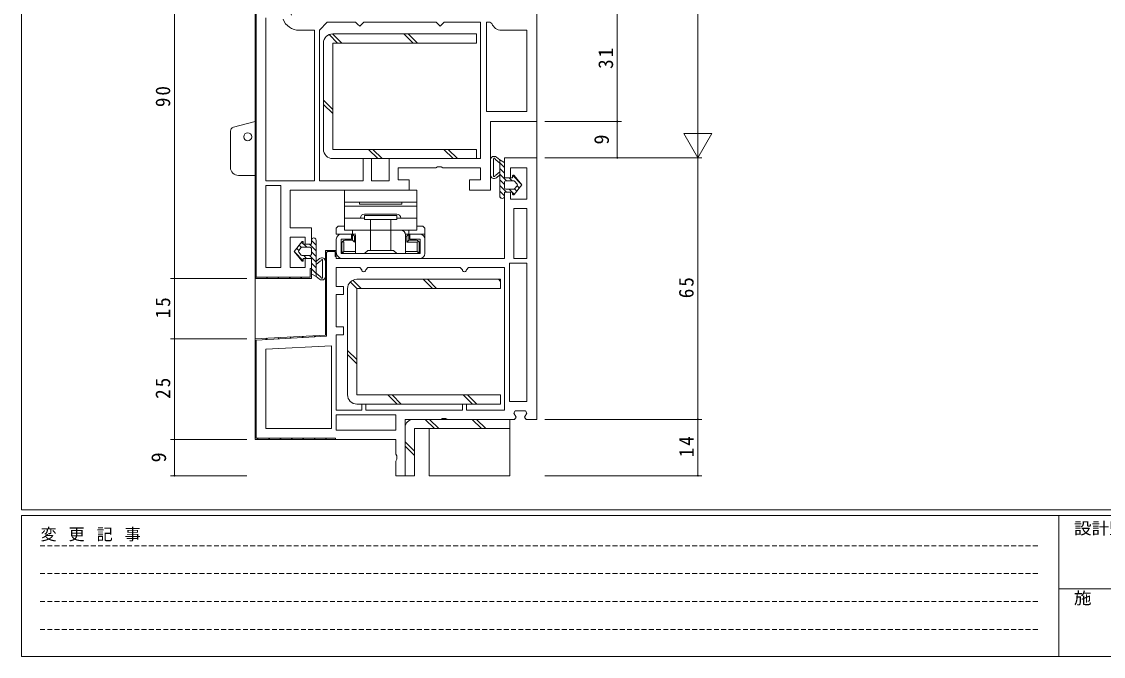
# Model space of a CAD drawing. Units: millimetres on the paper. Extents: x -420 to 373, y -297 to 267.
# Drawn here: x -417.7 to -149, y -297 to -139.2 of the extents above; entities that cross this region are included whole.
import ezdxf
from ezdxf.enums import TextEntityAlignment as Align

# ---------------------------------------------------------------- set-up
doc = ezdxf.new("R2010")
doc.units = ezdxf.units.MM
doc.linetypes.add('DASHED1', pattern=[1.8, 1.2, -0.6])
for name, color, linetype, lineweight in [('0-1_YKK_ZWAK', 7, 'Continuous', 9), ('0-3_YKK_12', 2, 'Continuous', 9), ('0-4_YKK_D', 6, 'Continuous', 9), ('0-6_YKK_13', 4, 'Continuous', 9), ('0-7_YKK_11', 7, 'Continuous', 9)]:
    doc.layers.add(name, color=color, linetype=linetype, lineweight=lineweight)
doc.styles.add('ＭＳ ゴシック', font='')
doc.styles.get('ＭＳ ゴシック').set_extended_font_data('MS Gothic')

msp = doc.modelspace()

# ---------------------------------------------------------------- linework, layer by layer
at = {"layer": '0-1_YKK_ZWAK'}
for p, q in [((-417.7, -260.6), (-417.7, 264.4)), ((352.3, -260.6), (-417.7, -260.6)), ((-417.7, -297), (-417.7, -262)), ((314.5, -262), (-417.7, -262)), ((-160.1, -262), (-160.1, -297)), ((-160.1, -280.199), (-31.3, -280.199)), ((-417.7, -297), (314.5, -297))]:
    msp.add_line(p, q, dxfattribs=at)
at = {"layer": '0-1_YKK_ZWAK', "linetype": 'DASHED1'}
for p, q in [((-413.101, -269.512), (-164.909, -269.512)), ((-413.101, -276.441), (-164.909, -276.441)), ((-413.101, -283.37), (-164.909, -283.37)), ((-413.101, -290.298), (-164.909, -290.298))]:
    msp.add_line(p, q, dxfattribs=at)
at = {"layer": '0-3_YKK_12'}
for p, q in [((-359.731, 0.789), (-359.731, -218.561)), ((-289.731, 0.789), (-289.731, -173.586))]:
    msp.add_line(p, q, dxfattribs=at)
at = {"layer": '0-4_YKK_D'}
for p, q in [((-249.731, 170.914), (-249.731, -166.086)), ((-379.731, -203.086), (-379.731, -113.086)), ((-269.731, -164.086), (-269.731, -133.086)), ((-249.731, -173.086), (-249.731, -160.962)), ((-287.731, -164.086), (-268.731, -164.086)), ((-287.731, -164.086), (-268.731, -164.086)), ((-269.731, -173.086), (-269.731, -164.086)), ((-249.731, -173.086), (-253.231, -167.024)), ((-246.231, -167.024), (-253.231, -167.024)), ((-249.731, -173.086), (-246.231, -167.024)), ((-287.731, -173.086), (-248.731, -173.086)), ((-287.731, -173.086), (-268.731, -173.086)), ((-287.731, -173.086), (-248.731, -173.086)), ((-249.731, -173.086), (-249.731, -238.086)), ((-361.73, -203.086), (-380.731, -203.086)), ((-361.73, -203.086), (-380.731, -203.086)), ((-379.731, -218.086), (-379.731, -203.086)), ((-361.73, -218.086), (-380.731, -218.086)), ((-361.73, -218.086), (-380.731, -218.086)), ((-379.731, -243.086), (-379.731, -218.086)), ((-287.731, -238.086), (-248.731, -238.086)), ((-287.731, -238.086), (-248.731, -238.086)), ((-249.731, -238.086), (-249.731, -252.086)), ((-361.73, -243.086), (-380.731, -243.086)), ((-361.73, -243.086), (-380.731, -243.086)), ((-379.731, -252.086), (-379.731, -243.086)), ((-361.73, -252.086), (-380.731, -252.086)), ((-287.731, -252.086), (-248.731, -252.086))]:
    msp.add_line(p, q, dxfattribs=at)
for centre, start, end in [((-269.731, -164.086), 90, 270), ((-269.731, -164.086), 90, 270), ((-269.731, -164.086), 270, 90), ((-269.731, -164.086), 270, 90), ((-269.731, -173.086), 90, 270), ((-269.731, -173.086), 270, 90), ((-379.731, -203.086), 90, 270), ((-379.731, -203.086), 90, 270), ((-379.731, -203.086), 270, 90), ((-379.731, -203.086), 270, 90), ((-379.731, -218.086), 90, 270), ((-379.731, -218.086), 90, 270), ((-379.731, -218.086), 270, 90), ((-379.731, -218.086), 270, 90), ((-249.731, -238.086), 90, 270), ((-249.731, -238.086), 90, 270), ((-249.731, -238.086), 270, 90), ((-249.731, -238.086), 270, 90), ((-379.731, -243.086), 90, 270), ((-379.731, -243.086), 90, 270), ((-379.731, -243.086), 270, 90), ((-379.731, -243.086), 270, 90), ((-379.731, -252.086), 90, 270), ((-379.731, -252.086), 270, 90), ((-249.731, -252.086), 90, 270), ((-249.731, -252.086), 270, 90)]:
    msp.add_arc(centre, 0.106, start, end, dxfattribs=at)
at = {"layer": '0-6_YKK_13'}
for p, q in [((-338.143, -144.586), (-340.443, -142.286)), ((-304.731, -142.286), (-340.431, -142.286)), ((-320.466, -144.586), (-322.766, -142.286)), ((-319.404, -144.586), (-321.704, -142.286)), ((-304.731, -144.586), (-304.731, -142.286)), ((-342.731, -144.586), (-342.731, -170.986)), ((-339.204, -144.586), (-341.324, -142.467)), ((-340.431, -144.586), (-304.731, -144.586)), ((-340.431, -170.986), (-340.431, -144.586)), ((-340.431, -161.037), (-342.731, -158.737)), ((-340.431, -162.098), (-342.731, -159.798)), ((-365.83, -175.464), (-365.83, -166.461)), ((-365.088, -165.495), (-359.73, -164.059)), ((-359.73, -177.464), (-359.73, -164.059)), ((-304.731, -170.986), (-340.431, -170.986)), ((-329.243, -173.286), (-331.543, -170.986)), ((-328.181, -173.286), (-330.481, -170.986)), ((-310.504, -173.286), (-312.804, -170.986)), ((-309.443, -173.286), (-311.743, -170.986)), ((-304.731, -173.286), (-304.731, -170.986)), ((-340.431, -173.286), (-304.731, -173.286)), ((-301.231, -177.348), (-301.231, -173.614)), ((-300.53, -177.581), (-300.53, -173.375)), ((-298.931, -174.419), (-299.91, -173.592)), ((-298.931, -182.586), (-298.931, -173.619)), ((-297.731, -175.499), (-298.931, -174.299)), ((-297.731, -174.458), (-297.731, -178.086)), ((-298.931, -176.544), (-299.91, -177.371)), ((-297.731, -176.914), (-298.931, -175.714)), ((-297.273, -178.786), (-298.931, -177.128)), ((-359.73, -177.464), (-363.83, -177.464)), ((-298.931, -177.343), (-299.752, -178.037)), ((-297.731, -179.742), (-298.931, -178.542)), ((-297.301, -181.586), (-298.931, -179.956)), ((-295.731, -178.086), (-297.731, -178.086)), ((-297.731, -179.086), (-297.731, -180.586)), ((-295.464, -178.786), (-297.431, -178.786)), ((-295.858, -178.786), (-296.558, -178.086)), ((-295.731, -177.588), (-295.731, -178.086)), ((-293.595, -179.635), (-295.717, -177.514)), ((-293.431, -179.836), (-295.372, -177.46)), ((-293.431, -179.836), (-295.372, -182.212)), ((-295.232, -178.896), (-294.619, -179.646)), ((-294.619, -180.026), (-295.232, -180.776)), ((-294.05, -180.594), (-294.619, -180.026)), ((-319.533, -181.114), (-337.533, -181.114)), ((-337.533, -181.114), (-337.533, -185.09)), ((-319.533, -185.09), (-319.533, -181.114)), ((-297.732, -182.569), (-298.931, -181.37)), ((-297.731, -181.586), (-297.731, -182.586)), ((-295.731, -181.586), (-297.731, -181.586)), ((-297.431, -180.886), (-295.464, -180.886)), ((-295.887, -181.586), (-296.587, -180.886)), ((-295.731, -181.586), (-295.731, -182.084)), ((-295.322, -182.151), (-295.731, -181.742)), ((-294.686, -181.372), (-295.256, -180.802)), ((-337.533, -184.09), (-319.533, -184.09)), ((-337.533, -185.09), (-319.533, -185.09)), ((-337.533, -191.086), (-337.533, -185.09)), ((-337.533, -185.09), (-319.533, -185.09)), ((-323.283, -184.09), (-323.283, -184.59)), ((-319.533, -185.09), (-319.533, -191.086)), ((-298.587, -183.129), (-298.874, -182.842)), ((-337.533, -188.086), (-332.533, -188.086)), ((-324.533, -187.086), (-332.533, -187.086)), ((-324.533, -188.386), (-324.533, -187.386)), ((-324.533, -188.086), (-319.533, -188.086)), ((-339.533, -190.586), (-339.033, -190.086)), ((-339.533, -192.086), (-339.533, -190.586)), ((-339.033, -190.086), (-337.533, -190.086)), ((-332.533, -188.386), (-324.533, -188.386)), ((-331.033, -188.386), (-331.033, -196.086)), ((-326.033, -188.386), (-326.033, -196.086)), ((-344.88, -193.043), (-344.593, -193.33)), ((-339.533, -192.086), (-334.716, -192.086)), ((-339.533, -193.286), (-339.533, -196.386)), ((-338.333, -192.086), (-335.783, -192.086)), ((-335.783, -193.286), (-338.333, -193.286)), ((-338.333, -193.286), (-338.333, -196.886)), ((-319.533, -191.086), (-337.533, -191.086)), ((-335.783, -192.086), (-335.783, -193.286)), ((-335.533, -191.086), (-335.533, -193.586)), ((-335.033, -192.586), (-335.033, -194.086)), ((-334.733, -192.286), (-334.733, -196.886)), ((-322.349, -192.086), (-317.533, -192.086)), ((-322.333, -192.286), (-322.333, -196.886)), ((-322.333, -192.586), (-322.033, -192.586)), ((-321.533, -191.086), (-321.533, -193.586)), ((-321.283, -192.086), (-318.733, -192.086)), ((-321.283, -192.086), (-321.283, -193.286)), ((-318.733, -193.286), (-321.283, -193.286)), ((-318.733, -193.286), (-318.733, -196.886)), ((-317.533, -191.586), (-317.533, -194.886)), ((-317.533, -196.886), (-317.533, -193.286)), ((-350.035, -196.336), (-348.094, -193.96)), ((-349.416, -195.578), (-348.847, -196.147)), ((-348.847, -196.146), (-348.234, -195.396)), ((-348.78, -194.8), (-348.21, -195.37)), ((-348.144, -194.022), (-347.735, -194.43)), ((-346.035, -195.286), (-348.002, -195.286)), ((-347.735, -194.586), (-347.735, -194.088)), ((-347.735, -194.586), (-345.735, -194.586)), ((-347.579, -194.586), (-346.879, -195.286)), ((-346.165, -194.586), (-344.535, -196.216)), ((-345.735, -194.586), (-345.735, -193.586)), ((-345.735, -197.086), (-345.735, -195.586)), ((-345.734, -193.603), (-344.535, -194.802)), ((-344.535, -193.586), (-344.535, -202.553)), ((-338.333, -194.886), (-338.133, -194.886)), ((-338.233, -196.886), (-338.233, -194.886)), ((-338.133, -194.286), (-338.133, -196.186)), ((-337.633, -194.086), (-337.928, -193.791)), ((-337.633, -194.086), (-337.633, -196.386)), ((-335.533, -193.586), (-337.433, -193.586)), ((-335.533, -193.586), (-335.033, -194.086)), ((-331.733, -196.086), (-332.533, -196.886)), ((-331.733, -196.086), (-325.333, -196.086)), ((-331.033, -196.086), (-326.033, -196.086)), ((-325.333, -196.086), (-324.533, -196.886)), ((-321.533, -193.586), (-322.033, -194.086)), ((-319.433, -194.086), (-322.033, -194.086)), ((-319.633, -193.586), (-321.533, -193.586)), ((-319.433, -194.086), (-319.138, -193.791)), ((-319.433, -194.086), (-319.433, -196.386)), ((-318.933, -194.286), (-318.933, -196.186)), ((-318.933, -194.886), (-318.733, -194.886)), ((-318.833, -194.886), (-318.833, -196.886)), ((-350.035, -196.336), (-348.094, -198.712)), ((-349.871, -196.537), (-347.75, -198.659)), ((-348.234, -197.276), (-348.847, -196.526)), ((-348.002, -197.386), (-346.035, -197.386)), ((-347.735, -198.086), (-345.735, -198.086)), ((-347.735, -198.584), (-347.735, -198.086)), ((-347.608, -197.386), (-346.908, -198.086)), ((-346.194, -197.386), (-344.535, -199.044)), ((-345.735, -196.43), (-344.535, -197.63)), ((-345.735, -201.714), (-345.735, -198.086)), ((-344.535, -198.829), (-343.71, -198.135)), ((-344.535, -199.628), (-343.551, -198.801)), ((-342.931, -198.591), (-342.931, -202.798)), ((-342.231, -198.824), (-342.231, -202.558)), ((-338.333, -196.886), (-318.733, -196.886)), ((-338.333, -198.086), (-318.733, -198.086)), ((-338.233, -196.886), (-336.233, -196.886)), ((-337.633, -196.386), (-337.928, -196.681)), ((-337.633, -196.386), (-334.733, -196.386)), ((-319.633, -196.886), (-337.433, -196.886)), ((-332.128, -196.886), (-324.937, -196.886)), ((-320.833, -196.886), (-318.833, -196.886)), ((-345.735, -199.259), (-344.535, -200.459)), ((-345.735, -200.673), (-344.535, -201.873)), ((-344.535, -201.753), (-343.551, -202.581)), ((-334.417, -205.586), (-336.05, -203.953)), ((-333.355, -205.586), (-335.428, -203.514)), ((-298.731, -203.286), (-334.431, -203.286)), ((-315.679, -205.586), (-317.979, -203.286)), ((-314.617, -205.586), (-316.917, -203.286)), ((-298.731, -203.796), (-299.24, -203.286)), ((-298.731, -205.586), (-298.731, -203.286)), ((-336.731, -205.586), (-336.731, -231.986)), ((-334.431, -205.586), (-298.731, -205.586)), ((-334.431, -231.986), (-334.431, -205.586)), ((-334.431, -223.249), (-336.731, -220.949)), ((-334.431, -224.311), (-336.731, -222.011)), ((-298.731, -231.986), (-334.431, -231.986)), ((-324.455, -234.286), (-326.755, -231.986)), ((-323.394, -234.286), (-325.694, -231.986)), ((-305.717, -234.286), (-308.017, -231.986)), ((-304.655, -234.286), (-306.955, -231.986)), ((-298.731, -234.286), (-298.731, -231.986)), ((-334.431, -234.286), (-298.731, -234.286)), ((-296.431, -238.086), (-320.431, -238.086)), ((-317.456, -238.086), (-315.156, -240.386)), ((-316.394, -238.086), (-314.094, -240.386)), ((-305.788, -238.086), (-303.488, -240.386)), ((-304.727, -238.086), (-302.427, -240.386)), ((-296.431, -240.386), (-296.431, -238.086)), ((-322.431, -240.086), (-322.431, -252.086)), ((-320.131, -240.386), (-296.431, -240.386)), ((-320.131, -252.086), (-320.131, -240.386)), ((-316.431, -252.086), (-316.431, -240.386)), ((-322.431, -243.717), (-320.131, -246.017)), ((-322.431, -244.778), (-320.131, -247.078)), ((-322.431, -252.086), (-320.131, -252.086))]:
    msp.add_line(p, q, dxfattribs=at)
for points in [[(-297.886, -174.196), (-298.931, -173.619), (-299.752, -172.925)], [(-333.783, -184.09), (-333.783, -184.59), (-323.283, -184.59)], [(-332.533, -188.386), (-332.533, -187.386), (-324.533, -187.386)], [(-317.533, -192.086), (-317.533, -190.586), (-318.033, -190.086), (-319.533, -190.086)], [(-335.533, -192.086), (-335.033, -192.586), (-334.733, -192.586)], [(-321.533, -192.086), (-322.033, -192.586), (-322.033, -194.086)], [(-322.333, -196.386), (-319.433, -196.386), (-319.138, -196.681)], [(-345.58, -201.976), (-344.535, -202.553), (-343.71, -203.247)], [(-316.431, -252.086), (-296.431, -252.086), (-296.431, -240.386)]]:
    msp.add_lwpolyline(points, dxfattribs=at)
msp.add_circle((-361.53, -167.864), 1, dxfattribs=at)
for centre, radius, start, end in [((-340.431, -144.586), 2.3, 90, 180), ((-364.83, -166.461), 1, 105, 180), ((-340.431, -170.986), 2.3, 180, 270), ((-300.331, -173.614), 0.9, 49.95366, 180), ((-300.33, -173.381), 0.2, 27.55611, 205.27687), ((-299.266, -172.826), 1, 207.55611, 229.95366), ((-298.031, -174.458), 0.3, 0, 61.1134), ((-363.83, -175.464), 2, 180, 270), ((-300.331, -177.348), 0.9, 180, 310.04633), ((-300.33, -177.581), 0.2, 154.72311, 332.44388), ((-299.266, -178.136), 1, 130.04633, 152.44388), ((-297.431, -179.086), 0.3, 90, 180), ((-295.529, -177.588), 0.202, 39.25259, 180), ((-295.464, -179.086), 0.3, 39.25259, 90), ((-294.852, -179.836), 0.3, 320.74739, 39.25259), ((-298.331, -182.586), 0.6, 180, 0), ((-297.431, -180.586), 0.3, 180, 270), ((-295.529, -182.084), 0.202, 180, 320.74739), ((-295.464, -180.586), 0.3, 270, 320.74739), ((-332.533, -188.086), 1, 89.99998, 179.99998), ((-324.533, -188.086), 1, 359.99998, 89.99998), ((-345.135, -193.586), 0.6, 0, 180), ((-338.333, -193.286), 1.2, 89.99998, 179.99998), ((-323.533, -192.286), 1.2, 359.99998, 89.99998), ((-318.733, -193.286), 1.2, 359.99998, 89.99998), ((-348.615, -196.336), 0.3, 140.74739, 219.25259), ((-348.002, -195.586), 0.3, 90, 140.74739), ((-347.938, -194.088), 0.202, 0, 140.74739), ((-346.035, -195.586), 0.3, 0, 90), ((-337.433, -194.286), 0.7, 89.99998, 179.99998), ((-319.633, -194.286), 0.7, 359.99998, 89.99998), ((-348.002, -197.086), 0.3, 219.25259, 270), ((-347.938, -198.584), 0.202, 219.25259, 0), ((-346.035, -197.086), 0.3, 270, 0), ((-343.131, -198.824), 0.9, 0, 130.04633), ((-344.195, -198.036), 1, 310.04633, 332.44388), ((-343.131, -198.591), 0.2, 359.99844, 152.44388), ((-337.818, -196.449), 1.716, 177.88629, 252.54887), ((-337.433, -196.186), 0.7, 179.99998, 269.99998), ((-319.633, -196.186), 0.7, 269.99998, 359.99998), ((-318.733, -196.886), 1.2, 269.99998, 359.99998), ((-345.435, -201.714), 0.3, 180, 241.1134), ((-343.131, -202.558), 0.9, 229.95366, 0), ((-344.195, -203.346), 1, 27.55611, 49.95366), ((-343.131, -202.791), 0.2, 207.55611, 1.93042), ((-334.431, -205.586), 2.3, 90, 180), ((-334.431, -231.986), 2.3, 179.99998, 270), ((-320.431, -240.086), 2, 90, 180)]:
    msp.add_arc(centre, radius, start, end, dxfattribs=at)
at = {"layer": '0-7_YKK_11'}
for p, q in [((-357.031, -138.286), (-357.031, -178.786)), ((-302.231, -139.386), (-302.231, -161.586)), ((-359.731, -140.861), (-359.431, -140.561)), ((-343.731, -178.786), (-343.731, -141.339)), ((-359.731, -143.689), (-359.431, -143.389)), ((-359.731, -146.518), (-359.431, -146.218)), ((-359.731, -149.346), (-359.431, -149.046)), ((-359.731, -152.174), (-359.431, -151.874)), ((-359.731, -155.003), (-359.431, -154.703)), ((-359.731, -157.831), (-359.431, -157.531)), ((-359.731, -160.66), (-359.431, -160.36)), ((-359.731, -163.488), (-359.431, -163.188)), ((-359.731, -166.317), (-359.431, -166.017)), ((-359.731, -169.145), (-359.431, -168.845)), ((-359.731, -171.973), (-359.431, -171.673)), ((-359.731, -174.802), (-359.431, -174.502)), ((-359.731, -177.63), (-359.431, -177.33)), ((-353.331, -200.386), (-353.331, -179.986)), ((-359.731, -180.459), (-359.431, -180.159)), ((-359.731, -183.287), (-359.431, -182.987)), ((-359.731, -186.116), (-359.431, -185.816)), ((-295.431, -185.686), (-295.431, -198.086)), ((-359.731, -188.944), (-359.431, -188.644)), ((-359.731, -191.772), (-359.431, -191.472)), ((-359.731, -194.601), (-359.431, -194.301)), ((-340.8, -196.386), (-340.5, -196.086)), ((-359.731, -197.429), (-359.431, -197.129)), ((-342.231, -197.817), (-341.931, -197.517)), ((-341.731, -196.386), (-339.831, -196.386)), ((-359.731, -200.258), (-359.431, -199.958)), ((-346.031, -200.7), (-345.917, -200.586)), ((-342.231, -200.645), (-341.931, -200.345)), ((-297.731, -200.386), (-297.731, -235.786)), ((-296.531, -199.286), (-296.531, -233.686)), ((-359.584, -202.94), (-359.372, -202.728)), ((-356.902, -203.086), (-356.602, -202.786)), ((-354.074, -203.086), (-353.774, -202.786)), ((-351.245, -203.086), (-350.945, -202.786)), ((-348.417, -203.086), (-348.117, -202.786)), ((-342.231, -203.473), (-341.931, -203.173)), ((-342.231, -206.302), (-341.931, -206.002)), ((-342.231, -209.13), (-341.931, -208.83)), ((-342.231, -211.959), (-341.931, -211.659)), ((-342.231, -214.787), (-341.931, -214.487)), ((-351.031, -217.931), (-350.714, -217.614)), ((-348.046, -217.774), (-347.729, -217.457)), ((-345.061, -217.618), (-344.744, -217.301)), ((-357.001, -218.243), (-356.684, -217.926)), ((-354.016, -218.087), (-353.699, -217.77)), ((-340.731, -240.386), (-340.731, -219.794)), ((-359.731, -220.973), (-359.431, -220.673)), ((-359.731, -223.802), (-359.431, -223.502)), ((-359.731, -226.63), (-359.431, -226.33)), ((-359.731, -229.459), (-359.431, -229.159)), ((-359.731, -232.287), (-359.431, -231.987)), ((-359.731, -235.116), (-359.431, -234.816)), ((-359.731, -237.944), (-359.431, -237.644)), ((-324.731, -236.986), (-339.531, -236.986)), ((-359.731, -240.772), (-359.431, -240.472)), ((-359.231, -243.086), (-339.731, -243.086)), ((-359.216, -243.086), (-358.916, -242.786)), ((-356.387, -243.086), (-356.087, -242.786)), ((-353.559, -243.086), (-353.259, -242.786)), ((-350.731, -243.086), (-350.431, -242.786)), ((-347.902, -243.086), (-347.602, -242.786)), ((-345.074, -243.086), (-344.774, -242.786)), ((-342.245, -243.086), (-341.945, -242.786)), ((-339.731, -243.086), (-339.731, -242.786))]:
    msp.add_line(p, q, dxfattribs=at)
for points in [[(-359.731, -203.086), (-359.731, -113.086), (-351.731, -113.086), (-351.731, -118.086), (-353.231, -118.086), (-353.231, -115.786), (-357.031, -115.786), (-357.031, -123.386), (-353.231, -123.386), (-353.231, -121.586), (-351.731, -121.586), (-351.731, -128.086), (-349.841, -131.359), (-349.972, -131.586), (-351.731, -131.586), (-351.731, -134.086), (-350.658, -137.661)], [(-351.731, -113.586), (-351.731, -115.586), (-352.031, -115.586), (-352.031, -113.386), (-359.431, -113.386), (-359.431, -202.786), (-346.031, -202.786), (-346.031, -200.586), (-345.731, -200.586), (-345.731, -202.586)], [(-289.731, -133.086), (-289.731, -164.086), (-301.231, -164.086), (-301.231, -181.086), (-306.431, -181.086), (-306.431, -178.586), (-303.731, -178.586), (-303.731, -175.586), (-313.065, -175.586), (-313.498, -175.336), (-314.364, -175.336), (-314.797, -175.586), (-324.131, -175.586), (-324.131, -178.586), (-321.431, -178.586), (-321.431, -181.086), (-351.031, -181.086), (-351.031, -190.486), (-345.731, -190.486), (-345.731, -194.586), (-347.231, -194.586), (-347.231, -192.786), (-351.031, -192.786), (-351.031, -200.386), (-347.231, -200.386), (-347.231, -198.086), (-345.731, -198.086), (-345.731, -203.086), (-359.731, -203.086)], [(-357.031, -138.286), (-357.031, -178.786), (-344.931, -178.786), (-344.931, -141.386), (-348.743, -141.386)], [(-302.231, -139.386), (-302.231, -161.586), (-292.231, -161.586), (-292.231, -141.386), (-298.531, -141.386)], [(-300.888, -139.719), (-301.359, -139.386), (-302.231, -139.386)], [(-339.731, -242.786), (-359.431, -242.786), (-359.431, -218.371), (-341.931, -217.454), (-341.931, -196.586), (-341.731, -196.386)], [(-341.731, -196.386), (-339.831, -196.386), (-339.831, -197.586), (-339.531, -197.586)], [(-297.731, -200.386), (-297.731, -235.786), (-307.231, -235.786), (-307.231, -234.286), (-308.231, -234.286), (-308.231, -235.786), (-332.231, -235.786), (-332.231, -234.286), (-333.231, -234.286), (-333.231, -235.786), (-339.531, -235.786), (-339.531, -217.086), (-337.731, -217.086), (-337.731, -215.086), (-339.531, -215.086), (-339.531, -207.086), (-337.731, -207.086), (-337.731, -205.086), (-339.531, -205.086), (-339.531, -200.386), (-333.731, -200.386), (-333.231, -200.886)], [(-332.231, -200.886), (-331.731, -200.386), (-308.731, -200.386), (-308.231, -200.886)], [(-307.231, -200.886), (-306.731, -200.386), (-297.731, -200.386)]]:
    msp.add_lwpolyline(points, dxfattribs=at)
for points in [[(-343.731, -178.786), (-343.731, -141.339), (-341.778, -139.386), (-334.731, -139.386), (-334.231, -139.886), (-333.731, -140.386), (-333.231, -139.886), (-332.731, -139.386), (-314.731, -139.386), (-314.231, -139.886), (-313.731, -140.386), (-313.231, -139.886), (-312.731, -139.386), (-303.731, -139.386), (-303.731, -173.286), (-326.431, -173.286), (-326.431, -178.786), (-330.831, -178.786), (-330.831, -173.286), (-332.831, -173.286), (-332.831, -178.786)], [(-289.731, -238.086), (-289.731, -173.086), (-297.731, -173.086), (-297.731, -178.086), (-296.231, -178.086), (-296.231, -175.586), (-292.231, -175.586), (-292.231, -183.386), (-296.231, -183.386), (-296.231, -181.586), (-297.731, -181.586), (-297.731, -198.086), (-339.531, -198.086), (-339.531, -196.086), (-342.231, -196.086), (-342.231, -217.169), (-359.731, -218.086), (-359.731, -243.086), (-324.731, -243.086), (-324.731, -246.72), (-324.481, -247.153), (-324.481, -248.019), (-324.731, -248.452), (-324.731, -252.086), (-322.431, -252.086), (-322.431, -238.086), (-313.597, -238.086), (-313.164, -237.836), (-312.298, -237.836), (-311.865, -238.086), (-295.253, -238.086), (-294.89, -237.523), (-295.472, -236.55), (-295.109, -235.986), (-292.553, -235.986), (-292.19, -236.55), (-292.772, -237.523), (-292.409, -238.086)], [(-353.331, -200.386), (-353.331, -179.986), (-357.031, -179.986), (-357.031, -200.386)], [(-295.431, -185.686), (-295.431, -198.086), (-292.231, -198.086), (-292.231, -185.686)], [(-296.531, -199.286), (-296.531, -233.686), (-292.231, -233.686), (-292.231, -199.286)], [(-340.731, -240.386), (-340.731, -219.794), (-357.031, -220.648), (-357.031, -240.386)], [(-324.731, -236.986), (-339.531, -236.986), (-339.531, -240.786), (-324.731, -240.786)]]:
    msp.add_lwpolyline(points, close=True, dxfattribs=at)
for centre, radius, start, end in [((-348.743, -137.086), 4.3, 200.74236, 270.00002), ((-298.531, -138.886), 2.5, 199.47122, 269.99998), ((-332.731, -200.886), 0.5, 179.99998, 0), ((-307.731, -200.886), 0.5, 179.99998, 0)]:
    msp.add_arc(centre, radius, start, end, dxfattribs=at)

# ---------------------------------------------------------------- texts
at = {"layer": '0-1_YKK_ZWAK', "style": 'ＭＳ ゴシック', "width": 1.1}
for s, p in [('設計監理', (-156.331, -267.533)), ('施\u3000\u3000工', (-156.331, -284.854))]:
    msp.add_text(s, height=2.933, dxfattribs=at).set_placement(p, align=Align.BOTTOM_LEFT)
at = {"layer": '0-1_YKK_ZWAK', "insert": (-412.986, -268.447), "char_height": 2.933, "attachment_point": 7, "style": 'ＭＳ ゴシック'}
msp.add_mtext('\\T1.16;変\\~更\\~記\\~事', dxfattribs=at)
at = {"layer": '0-4_YKK_D', "color": 3, "style": 'ＭＳ ゴシック'}
for p in [(-270.731, -169.786), (-380.731, -248.786)]:
    msp.add_text('9', height=3.666, rotation=90, dxfattribs=at).set_placement(p, align=Align.BOTTOM_LEFT)
at = {"layer": '0-4_YKK_D', "color": 3, "char_height": 3.666, "attachment_point": 7, "rotation": 90, "style": 'ＭＳ ゴシック'}
for s, insert in [('\\T1.21;\\W0.95;31', (-270.731, -150.986)), ('\\T1.21;\\W0.95;90', (-380.731, -160.486)), ('\\T1.21;\\W0.95;65', (-250.731, -207.986)), ('\\T1.21;\\W0.95;15', (-380.731, -212.986)), ('\\T1.21;\\W0.95;25', (-380.731, -232.986)), ('\\T1.21;\\W0.95;14', (-250.731, -247.524))]:
    msp.add_mtext(s, dxfattribs=dict(at, insert=insert))

doc.saveas('drawing.dxf')
